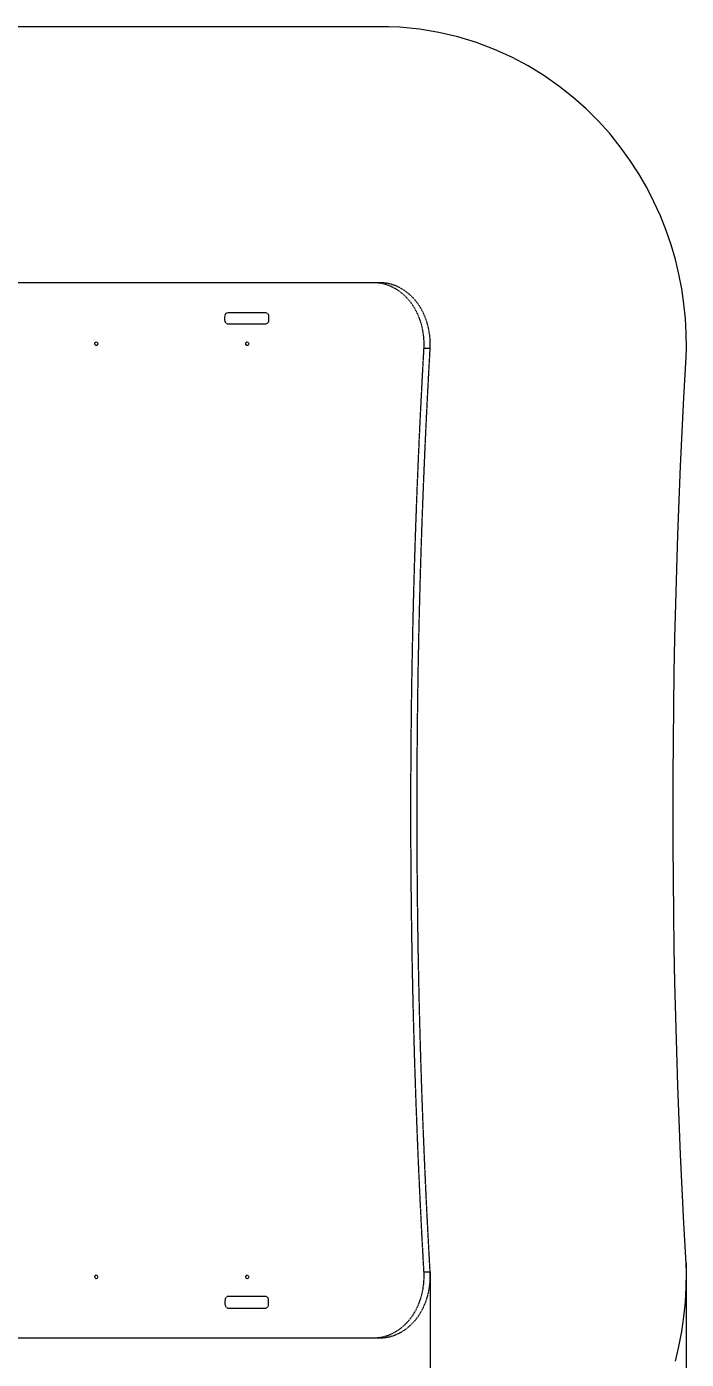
# Model space of a CAD drawing. Header units: millimetres. Extents: x -2739 to 22335, y -2448 to 6743.
# Drawn here: x 440 to 1729, y -851 to 1751 of the extents above; entities that cross this region are included whole.
import ezdxf

# ---------------------------------------------------------------- set-up
doc = ezdxf.new("R2010")
doc.units = ezdxf.units.MM
doc.linetypes.add('HIDDEN', pattern=[1.905, 1.27, -0.635])
for name, color, linetype in [('DIKOM_ЗОНА', 90, 'Continuous'), ('DIKOM_ОБЪЕКТ', 7, 'Continuous'), ('DIKOM_РАЗМЕР_ЗОНА', 7, 'Continuous'), ('DIKOM_РАЗМЕР_ОБЪЕКТА', 7, 'Continuous')]:
    doc.layers.add(name, color=color, linetype=linetype)
doc.styles.add('style1', font='arialbd.ttf', dxfattribs={"width": 0.8})
doc.dimstyles.new('1-50', dxfattribs={"dimtxt": 300, "dimasz": 200, "dimexe": 100, "dimexo": 0, "dimgap": 100, "dimtad": 1, "dimtoh": 1, "dimtxsty": 'style1', "dimcen": 200, "dimclrd": 7, "dimclre": 7, "dimclrt": 7, "dimadec": 1, "dimazin": 2, "dimtfac": 1, "dimtmove": 0, "dimatfit": 2, "dimfxl": 0, "dimlwd": 25, "dimlwe": 18, "dimarcsym": 0})

# ---------------------------------------------------------------- blocks, each defined once
blk = doc.blocks.new('*D2')
at = {"layer": 'Defpoints', "color": 0, "transparency": 16777216}
for p in [(-988.8, -680.5), (1228.3, -680.5), (1228.3, -1832.3)]:
    blk.add_point(p, dxfattribs=at)
at = {"layer": 'DIKOM_РАЗМЕР_ОБЪЕКТА', "color": 7, "lineweight": 18, "transparency": 16777216}
for p, q in [((-988.8, -680.5), (-988.8, -1932.3)), ((1228.3, -680.5), (1228.3, -1932.3))]:
    blk.add_line(p, q, dxfattribs=at)
at = {"layer": 'DIKOM_РАЗМЕР_ОБЪЕКТА', "color": 7, "lineweight": 25, "transparency": 16777216}
blk.add_line((-788.8, -1832.3), (1028.3, -1832.3), dxfattribs=at)
at = {"layer": 'DIKOM_РАЗМЕР_ОБЪЕКТА', "color": 7, "transparency": 16777216}
for points in [[(-788.8, -1799), (-788.8, -1865.7), (-988.8, -1832.3)], [(1028.3, -1799), (1028.3, -1865.7), (1228.3, -1832.3)]]:
    blk.add_solid(points, dxfattribs=at)
at = {"layer": 'DIKOM_РАЗМЕР_ОБЪЕКТА', "color": 7, "transparency": 16777216, "insert": (55.4, -1579.2), "char_height": 300, "attachment_point": 5, "style": 'style1'}
blk.add_mtext('{\\fArial|b0|i0|c204|p34;2200}', dxfattribs=at)
blk = doc.blocks.new('*D3')
at = {"layer": 'Defpoints', "color": 0, "transparency": 16777216}
for p in [(1728, -663.3), (-1489.1, -681), (1728, -2348.2)]:
    blk.add_point(p, dxfattribs=at)
at = {"layer": 'DIKOM_РАЗМЕР_ЗОНА', "color": 7, "lineweight": 18, "transparency": 16777216}
for p, q in [((1728, -663.3), (1728, -2448.2)), ((-1489.1, -681), (-1489.1, -2448.2))]:
    blk.add_line(p, q, dxfattribs=at)
at = {"layer": 'DIKOM_РАЗМЕР_ЗОНА', "color": 7, "lineweight": 25, "transparency": 16777216}
blk.add_line((-1289.1, -2348.2), (1528, -2348.2), dxfattribs=at)
at = {"layer": 'DIKOM_РАЗМЕР_ЗОНА', "color": 7, "transparency": 16777216}
for points in [[(-1289.1, -2314.9), (-1289.1, -2381.5), (-1489.1, -2348.2)], [(1528, -2314.9), (1528, -2381.5), (1728, -2348.2)]]:
    blk.add_solid(points, dxfattribs=at)
at = {"layer": 'DIKOM_РАЗМЕР_ЗОНА', "color": 7, "transparency": 16777216, "insert": (88.2, -2094.9), "char_height": 300, "attachment_point": 5, "style": 'style1'}
blk.add_mtext('{\\fArial|b0|i0|c204|p34;3220}', dxfattribs=at)

msp = doc.modelspace()

# ---------------------------------------------------------------- linework, layer by layer
at = {"layer": 'DIKOM_ЗОНА', "color": 3, "lineweight": 15}
msp.add_line((1146.929, 1750.957), (196.525, 1751.235), dxfattribs=at)
for points in [[(1728.016, 1105.772), (1728.625, 1123.515), (1728.322, 1152.475), (1726.721, 1181.418), (1723.816, 1210.328), (1719.593, 1239.184), (1714.04, 1267.95), (1707.135, 1296.605), (1698.852, 1325.119), (1689.164, 1353.454), (1678.033, 1381.577), (1665.426, 1409.431), (1651.308, 1436.955), (1635.637, 1464.09), (1618.369, 1490.765), (1599.47, 1516.888), (1578.906, 1542.36), (1556.65, 1567.07), (1532.68, 1590.896), (1506.987, 1613.701), (1479.586, 1635.332), (1450.504, 1655.628), (1419.784, 1674.428), (1387.509, 1691.553), (1353.778, 1706.834), (1318.721, 1720.104), (1282.509, 1731.204), (1245.326, 1739.997), (1207.394, 1746.365), (1168.953, 1750.221), (1146.929, 1750.957)], [(1728.016, -663.301), (1723.843, -585.022), (1720.471, -517.916), (1717.393, -450.79), (1714.608, -383.644), (1712.115, -316.479), (1709.916, -249.3), (1708.009, -182.106), (1706.396, -114.901), (1705.076, -47.685), (1704.05, 19.538), (1703.316, 86.767), (1702.876, 154), (1702.729, 221.235), (1702.876, 288.47), (1703.316, 355.703), (1704.05, 422.932), (1705.076, 490.155), (1706.396, 557.371), (1708.009, 624.576), (1709.916, 691.77), (1712.115, 758.949), (1714.608, 826.114), (1717.393, 893.26), (1720.471, 960.387), (1723.843, 1027.492), (1728.016, 1105.772)], [(1707.135, -854.135), (1714.04, -825.48), (1719.593, -796.713), (1723.816, -767.858), (1726.721, -738.948), (1728.322, -710.005), (1728.625, -681.045), (1728.016, -663.301)]]:
    msp.add_lwpolyline(points, dxfattribs=at)
at = {"layer": 'DIKOM_ОБЪЕКТ', "color": 7, "linetype": 'HIDDEN', "lineweight": 15}
for p, q in [((1130.247, 1251.235), (196.525, 1251.235)), ((827.598, 1178.235), (827.598, 1185.235)), ((834.151, 1193.235), (906.236, 1193.235)), ((912.79, 1185.235), (912.79, 1178.235)), ((906.236, 1170.235), (834.151, 1170.235)), ((1228.31, 1122.933), (1216.265, 1122.933)), ((1228.31, -680.463), (1216.265, -680.463)), ((906.236, -727.765), (834.151, -727.765)), ((827.598, -735.765), (827.598, -742.765)), ((834.151, -750.765), (906.236, -750.765)), ((912.79, -742.765), (912.79, -735.765)), ((196.495, -808.765), (1130.247, -808.765))]:
    msp.add_line(p, q, dxfattribs=at)
at = {"layer": 'DIKOM_ОБЪЕКТ', "color": 7, "linetype": 'HIDDEN', "lineweight": 15, "flags": 128}
for points in [[(1216.265, 1122.933), (1216.49, 1129.486), (1216.422, 1136.045), (1216.06, 1142.59), (1215.405, 1149.1), (1214.46, 1155.557), (1213.228, 1161.942), (1211.712, 1168.234), (1209.916, 1174.416), (1207.846, 1180.47), (1205.508, 1186.376), (1202.91, 1192.117), (1200.058, 1197.676), (1196.962, 1203.037), (1193.631, 1208.184), (1190.074, 1213.1), (1186.302, 1217.772), (1182.327, 1222.185), (1178.161, 1226.327), (1173.815, 1230.184), (1169.303, 1233.746), (1164.638, 1237.001), (1159.835, 1239.941), (1154.907, 1242.555), (1149.87, 1244.837), (1144.738, 1246.78), (1139.527, 1248.377), (1134.251, 1249.625), (1128.929, 1250.518), (1123.574, 1251.056), (1118.202, 1251.235)], [(1228.31, 1122.933), (1228.535, 1129.486), (1228.467, 1136.045), (1228.105, 1142.59), (1227.45, 1149.1), (1226.506, 1155.557), (1225.273, 1161.942), (1223.757, 1168.234), (1221.961, 1174.416), (1219.891, 1180.47), (1217.554, 1186.376), (1214.955, 1192.117), (1212.103, 1197.676), (1209.007, 1203.037), (1205.676, 1208.184), (1202.119, 1213.1), (1198.348, 1217.772), (1194.373, 1222.185), (1190.206, 1226.327), (1185.86, 1230.184), (1181.348, 1233.746), (1176.684, 1237.001), (1171.88, 1239.941), (1166.952, 1242.555), (1161.915, 1244.837), (1156.783, 1246.78), (1151.572, 1248.377), (1146.297, 1249.625), (1140.974, 1250.518), (1135.619, 1251.056), (1130.247, 1251.235)], [(827.598, 1185.235), (827.724, 1186.796), (828.097, 1188.297), (828.702, 1189.68), (829.517, 1190.892), (830.51, 1191.887), (831.643, 1192.626), (832.873, 1193.081), (834.151, 1193.235)], [(834.151, 1170.235), (832.873, 1170.389), (831.643, 1170.844), (830.51, 1171.583), (829.517, 1172.578), (828.702, 1173.79), (828.097, 1175.174), (827.724, 1176.674), (827.598, 1178.235)], [(906.236, 1193.235), (907.515, 1193.081), (908.744, 1192.626), (909.877, 1191.887), (910.87, 1190.892), (911.685, 1189.68), (912.291, 1188.297), (912.664, 1186.796), (912.79, 1185.235)], [(912.79, 1178.235), (912.664, 1176.674), (912.291, 1175.174), (911.685, 1173.79), (910.87, 1172.578), (909.877, 1171.583), (908.744, 1170.844), (907.515, 1170.389), (906.236, 1170.235)], [(576.186, 1128.735), (575.255, 1128.925), (574.425, 1129.473), (573.785, 1130.321), (573.406, 1131.376), (573.328, 1132.524), (573.56, 1133.641), (574.076, 1134.606), (574.821, 1135.313), (575.714, 1135.687), (576.658, 1135.687), (577.55, 1135.313), (578.295, 1134.606), (578.811, 1133.641), (579.043, 1132.524), (578.965, 1131.376), (578.586, 1130.321), (577.947, 1129.473), (577.117, 1128.925), (576.186, 1128.735)], [(871.013, 1128.735), (870.082, 1128.925), (869.252, 1129.473), (868.613, 1130.321), (868.234, 1131.376), (868.156, 1132.524), (868.387, 1133.641), (868.904, 1134.606), (869.648, 1135.313), (870.541, 1135.687), (871.485, 1135.687), (872.378, 1135.313), (873.122, 1134.606), (873.639, 1133.641), (873.87, 1132.524), (873.792, 1131.376), (873.413, 1130.321), (872.774, 1129.473), (871.944, 1128.925), (871.013, 1128.735)], [(1216.265, -680.463), (1212.482, -611.2), (1209.001, -541.913), (1205.823, -472.605), (1202.947, -403.277), (1200.373, -333.931), (1198.103, -264.57), (1196.134, -195.195), (1194.469, -125.808), (1193.106, -56.411), (1192.046, 12.993), (1191.289, 82.404), (1190.835, 151.819), (1190.683, 221.235), (1190.835, 290.652), (1191.289, 360.066), (1192.046, 429.477), (1193.106, 498.881), (1194.469, 568.278), (1196.134, 637.665), (1198.103, 707.04), (1200.373, 776.402), (1202.947, 845.747), (1205.823, 915.075), (1209.001, 984.383), (1212.482, 1053.67), (1216.265, 1122.933)], [(1228.31, -680.463), (1224.527, -611.2), (1221.046, -541.913), (1217.868, -472.605), (1214.992, -403.277), (1212.419, -333.931), (1210.148, -264.57), (1208.179, -195.195), (1206.514, -125.808), (1205.151, -56.411), (1204.091, 12.993), (1203.334, 82.404), (1202.88, 151.819), (1202.728, 221.235), (1202.88, 290.652), (1203.334, 360.066), (1204.091, 429.477), (1205.151, 498.881), (1206.514, 568.278), (1208.179, 637.665), (1210.148, 707.04), (1212.419, 776.402), (1214.992, 845.747), (1217.868, 915.075), (1221.046, 984.383), (1224.527, 1053.67), (1228.31, 1122.933)], [(576.186, -693.265), (575.255, -693.075), (574.425, -692.527), (573.785, -691.679), (573.406, -690.624), (573.328, -689.476), (573.56, -688.359), (574.076, -687.394), (574.821, -686.687), (575.714, -686.313), (576.658, -686.313), (577.55, -686.687), (578.295, -687.394), (578.811, -688.359), (579.043, -689.476), (578.965, -690.624), (578.586, -691.679), (577.947, -692.527), (577.117, -693.075), (576.186, -693.265)], [(871.013, -693.265), (870.082, -693.075), (869.252, -692.527), (868.613, -691.679), (868.234, -690.624), (868.156, -689.476), (868.387, -688.359), (868.904, -687.394), (869.648, -686.687), (870.541, -686.313), (871.485, -686.313), (872.378, -686.687), (873.122, -687.394), (873.639, -688.359), (873.87, -689.476), (873.792, -690.624), (873.413, -691.679), (872.774, -692.527), (871.944, -693.075), (871.013, -693.265)], [(1118.202, -808.765), (1123.574, -808.586), (1128.929, -808.048), (1134.251, -807.155), (1139.527, -805.907), (1144.738, -804.31), (1149.87, -802.367), (1154.907, -800.085), (1159.835, -797.471), (1164.638, -794.531), (1169.303, -791.276), (1173.815, -787.714), (1178.161, -783.857), (1182.327, -779.715), (1186.302, -775.302), (1190.074, -770.63), (1193.631, -765.713), (1196.962, -760.567), (1200.058, -755.206), (1202.91, -749.647), (1205.508, -743.906), (1207.846, -738), (1209.916, -731.946), (1211.712, -725.764), (1213.228, -719.472), (1214.46, -713.087), (1215.405, -706.63), (1216.06, -700.119), (1216.422, -693.575), (1216.49, -687.016), (1216.265, -680.463)], [(1130.247, -808.765), (1135.619, -808.586), (1140.974, -808.048), (1146.297, -807.155), (1151.572, -805.907), (1156.783, -804.31), (1161.915, -802.367), (1166.952, -800.085), (1171.88, -797.471), (1176.684, -794.531), (1181.348, -791.276), (1185.86, -787.714), (1190.206, -783.857), (1194.373, -779.715), (1198.348, -775.302), (1202.119, -770.63), (1205.676, -765.713), (1209.007, -760.567), (1212.103, -755.206), (1214.955, -749.647), (1217.554, -743.906), (1219.891, -738), (1221.961, -731.946), (1223.757, -725.764), (1225.273, -719.472), (1226.506, -713.087), (1227.45, -706.63), (1228.105, -700.119), (1228.467, -693.575), (1228.535, -687.016), (1228.31, -680.463)], [(834.151, -727.765), (832.873, -727.919), (831.643, -728.374), (830.51, -729.113), (829.517, -730.108), (828.702, -731.32), (828.097, -732.704), (827.724, -734.204), (827.598, -735.765)], [(912.79, -735.765), (912.664, -734.204), (912.291, -732.704), (911.685, -731.32), (910.87, -730.108), (909.877, -729.113), (908.744, -728.374), (907.515, -727.919), (906.236, -727.765)], [(827.598, -742.765), (827.724, -744.326), (828.097, -745.826), (828.702, -747.21), (829.517, -748.422), (830.51, -749.417), (831.643, -750.156), (832.873, -750.611), (834.151, -750.765)], [(906.236, -750.765), (907.515, -750.611), (908.744, -750.156), (909.877, -749.417), (910.87, -748.422), (911.685, -747.21), (912.291, -745.826), (912.664, -744.326), (912.79, -742.765)]]:
    msp.add_lwpolyline(points, dxfattribs=at)

# ---------------------------------------------------------------- dimensions: what is measured, and where the dimension line sits
at = {"layer": 'DIKOM_РАЗМЕР_ЗОНА'}
dim = msp.add_linear_dim(base=(1728.016, -2348.209), p1=(-1489.103, -681.045), p2=(1728.016, -663.301), text='{\\fArial|b0|i0|c204|p34;3220}', dimstyle='1-50', dxfattribs=at)
dim.commit()
dim.dimension.update_dxf_attribs({"geometry": '*D3', "text_midpoint": (88.199, -2348.209), "dimtype": 160})
at = {"layer": 'DIKOM_РАЗМЕР_ОБЪЕКТА'}
dim = msp.add_linear_dim(base=(1228.31, -1832.328), p1=(-988.788, -680.463), p2=(1228.31, -680.463), text='{\\fArial|b0|i0|c204|p34;2200}', dimstyle='1-50', dxfattribs=at)
dim.commit()
dim.dimension.update_dxf_attribs({"geometry": '*D2', "text_midpoint": (55.428, -1832.328), "dimtype": 160})

doc.saveas('drawing.dxf')
